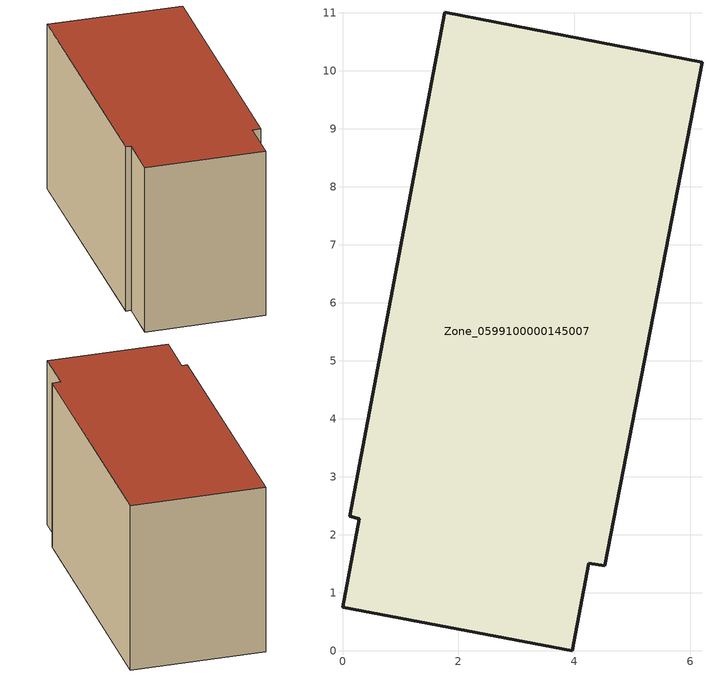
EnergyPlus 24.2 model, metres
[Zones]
Zone_0599100000145007
 floor ground (C_G): 0.12,2.32 1.76,11.01 6.2,10.15 4.52,1.46 4.25,1.5 3.96,0 0,0.75 0.29,2.28 z0
 wall outside (C_F): 1.76,11.01 0.12,2.32 0.29,2.28 0,0.75 3.96,0 4.25,1.5 4.52,1.46 6.2,10.15 1.76,11.01 z0:5.91
 roof outside (C_R): 4.52,1.46 6.2,10.15 1.76,11.01 0.12,2.32 0.29,2.28 0,0.75 3.96,0 4.25,1.5 z5.91
[BUILDING]
Pand.0599100000145007: North Axis=0; Terrain=City; Loads Convergence Tolerance Value=0.04; Temperature Convergence Tolerance Value=0.4; Solar Distribution=FullExterior; Maximum Number of Warmup Days=25; Minimum Number of Warmup Days=1
[Site:Location]
Rotterdam.The.Hague.AP_ZH_NLD Design_Conditions: Latitude=51.96; Longitude=4.45; Time Zone=1; Elevation=-4.5
[SITE:GROUNDTEMPERATURE:BUILDINGSURFACE]
18, 18, 18, 18, 18, 18, 18, 18, 18, 18, 18, 18
[MATERIAL] Thermal Absorptance=0.9; Solar Absorptance=0.7; Visible Absorptance=0.7
Name | Roughness | Thickness | Conductivity | Density | Specific Heat
G.TC.1946-1964 | MediumSmooth | 0.15 | 1 | 540 | 1210
F.TC.1946-1964 | Rough | 0.3 | 0.857143 | 1920 | 840
R.TC.1946-1964 | MediumRough | 0.2 | 0.235294 | 1500 | 1000
[CONSTRUCTION]
C_G: G.TC.1946-1964
C_F: F.TC.1946-1964
C_R: R.TC.1946-1964
[ZONE]
Zone_0599100000145007: Type=1; Multiplier=1; Ceiling Height=Autocalculate; Volume=Autocalculate; Floor Area=autocalculate; Part of Total Floor Area=Yes
[ZONEINFILTRATION:DESIGNFLOWRATE]
Infil_Zone_0599100000145007: Zone or ZoneList or Space or SpaceList=Zone_0599100000145007; Schedule=AlwaysOn; Design Flow Rate Calculation Method=Flow/Area; Flow Rate per Floor Area=0.003; Constant Term Coefficient=1; Temperature Term Coefficient=0; Velocity Term Coefficient=0; Velocity Squared Term Coefficient=0
[HVACTEMPLATE:ZONE:IDEALLOADSAIRSYSTEM]
Zone_0599100000145007: Maximum Heating Supply Air Temperature=50; Minimum Cooling Supply Air Temperature=13; Maximum Heating Supply Air Humidity Ratio=0.0156; Minimum Cooling Supply Air Humidity Ratio=0.0077; Heating Limit=NoLimit; Cooling Limit=NoLimit; Dehumidification Control Type=ConstantSensibleHeatRatio; Cooling Sensible Heat Ratio=0.7; Dehumidification Setpoint=60; Humidification Control Type=None; Humidification Setpoint=30; Outdoor Air Method=None; Outdoor Air Flow Rate per Person=0.00944; Outdoor Air Flow Rate per Zone Floor Area=0; Outdoor Air Flow Rate per Zone=0; Demand Controlled Ventilation Type=None; Outdoor Air Economizer Type=NoEconomizer; Heat Recovery Type=None; Sensible Heat Recovery Effectiveness=0.7; Latent Heat Recovery Effectiveness=0.65
[ZONECONTROL:THERMOSTAT]
ThermostatControl_Zone_0599100000145007: Zone or ZoneList=Zone_0599100000145007; Control Type Schedule=DualSetpointControlType; Control 1=Thermostat_Zone_0599100000145007; Temperature Difference Between Cutout And Setpoint=0
[THERMOSTATSETPOINT:DUALSETPOINT]
Thermostat_Zone_0599100000145007: Heating Setpoint Temperature Schedule=HeatingSetpoint_Zone_0599100000145007; Cooling Setpoint Temperature Schedule=CoolingSetpoint_Zone_0599100000145007
[SCHEDULE:COMPACT]
HeatingSetpoint_Zone_0599100000145007: Through: 12/31, For: AllDays, Until: 24:00, 21
CoolingSetpoint_Zone_0599100000145007: Through: 12/31, For: AllDays, Until: 24:00, 24
DualSetpointControlType: Through: 12/31, For: AllDays, Until: 24:00, 4
AlwaysOn: Through: 12/31, For: AllDays, Until: 24:00, 1
